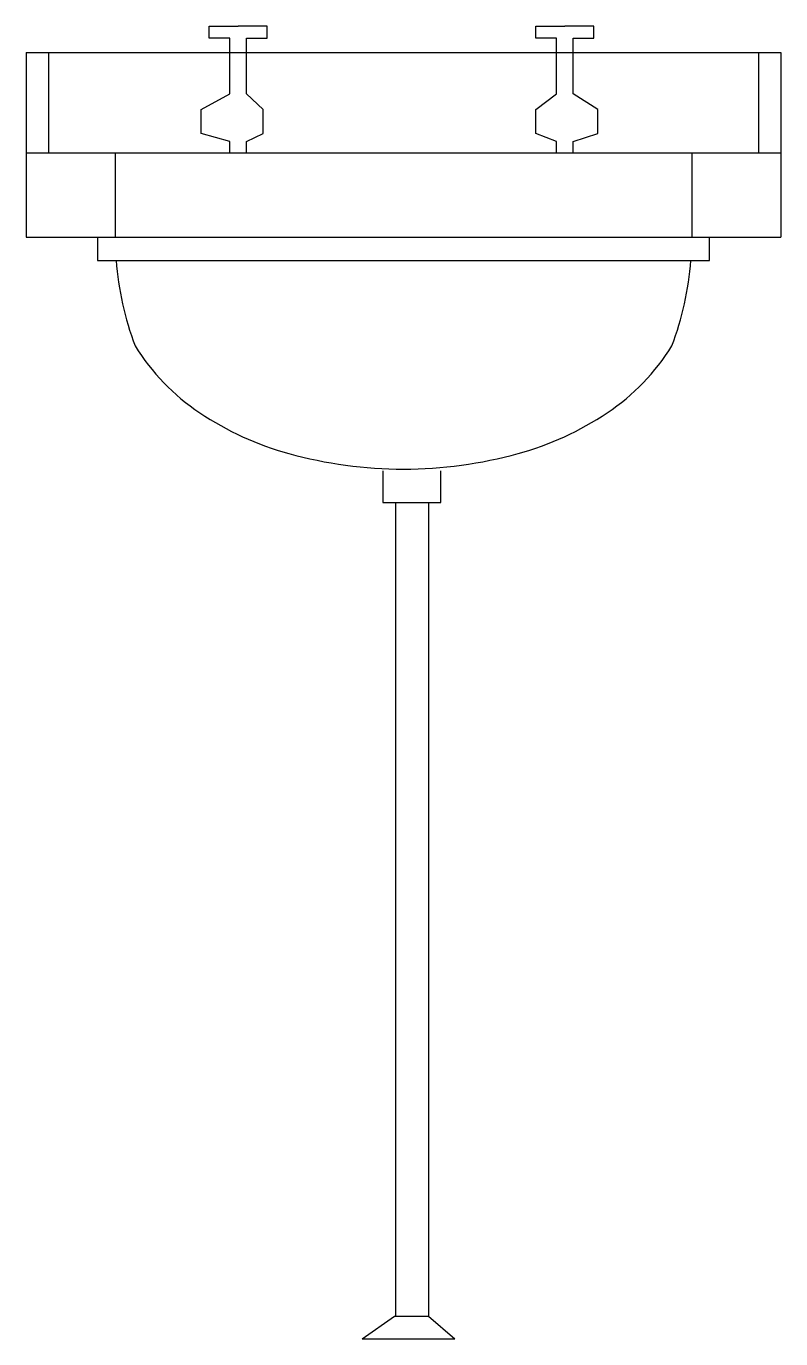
# Model space of a CAD drawing. Extents: x -258 to 252, y 0 to 887.
import ezdxf

# ---------------------------------------------------------------- set-up
doc = ezdxf.new("R2010")
doc.units = 0
doc.header["$LTSCALE"] = 100
doc.layers.get('0').update_dxf_attribs({"linetype": 'CONTINUOUS'})

msp = doc.modelspace()

# ---------------------------------------------------------------- linework, layer by layer
at = {"color": 0}
for p, q in [((-8.87, 565.43), (-8.87, 15.36)), ((13.49, 565.43), (13.49, 15.36)), ((-31.23, 0), (31.23, 0))]:
    msp.add_line(p, q, dxfattribs=at)
for points in [[(-120.66, 801.87), (-120.66, 809.61), (-140.22, 814.98), (-140.22, 831.08), (-120.66, 841.81), (-120.66, 879.38), (-134.63, 879.38), (-134.63, 887.43), (-115.07, 887.43)], [(-109.48, 801.87), (-109.48, 809.61), (-98.3, 814.98), (-98.3, 831.08), (-109.48, 841.81), (-109.48, 879.38), (-95.5, 879.38), (-95.5, 887.43), (-115.07, 887.43)], [(100.12, 801.87), (100.12, 809.61), (86.15, 814.98), (86.15, 831.08), (100.12, 841.81), (100.12, 879.38), (86.15, 879.38), (86.15, 887.43), (105.71, 887.43)], [(111.3, 801.87), (111.3, 809.61), (128.07, 814.98), (128.07, 831.08), (111.3, 841.81), (111.3, 879.38), (125.28, 879.38), (125.28, 887.43), (105.71, 887.43)], [(-258.37, 869.76), (251.63, 869.76)], [(-258.37, 869.76), (-258.37, 744.92)], [(-243.32, 869.76), (-243.32, 801.87)], [(236.58, 869.76), (236.58, 801.87)], [(251.63, 869.76), (251.63, 744.92)], [(-258.37, 801.87), (251.63, 801.87)], [(-198.17, 801.87), (-198.17, 744.92)], [(191.43, 801.87), (191.43, 744.92)], [(-258.37, 744.92), (251.63, 744.92)], [(-210.1, 744.92), (-210.1, 729.06), (203.53, 729.06), (203.53, 744.92)], [(-17.25, 586.9), (-17.25, 565.43), (21.87, 565.43), (21.87, 586.9)], [(-31.23, 0), (-9.41, 15.36), (13.49, 15.36), (31.23, 0)]]:
    msp.add_lwpolyline(points, dxfattribs=at)
msp.add_lwpolyline([(-197.59, 729.06, 0.071569), (-184.84, 671.34, 0.107113), (-141.11, 626.11, 0.079895), (-80.87, 598.53, 0.067562), (-3.37, 588.01, 0.067562), (74.13, 598.53, 0.079895), (134.38, 626.11, 0.107113), (178.11, 671.34, 0.071569), (190.86, 729.06, 0.139707)], format="xyb", dxfattribs=at)

doc.saveas('drawing.dxf')
